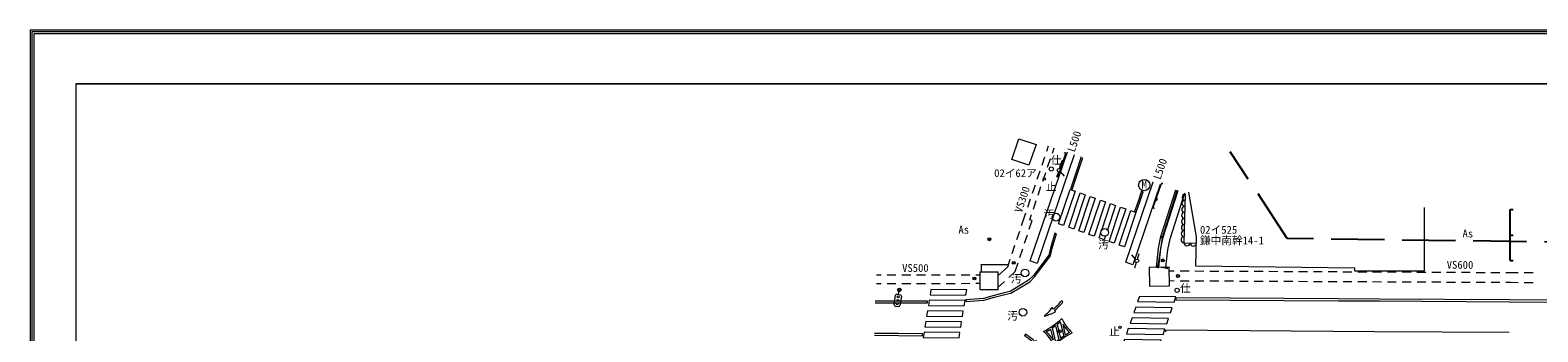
# Model space of a CAD drawing. Units: millimetres, scale not verified, with parts at other scales. Extents: x -230877 to 402150, y -278660 to 231169.
# Drawn here: x -204150 to -76816, y 117537 to 143030 of the extents above; entities that cross this region are included whole.
import ezdxf
from ezdxf.enums import TextEntityAlignment as Align

# ---------------------------------------------------------------- set-up
doc = ezdxf.new("R2010")
doc.units = ezdxf.units.MM
doc.header["$LTSCALE"] = 1500
doc.linetypes.add('DASHED3', pattern=[4, 3, -1])
doc.layers.add('0-0_通り芯', color=7, linetype='Continuous')
for name, color, linetype, lineweight in [('0-2_二次部材', 7, 'Continuous', 18), ('0-8_寸法線', 7, 'Continuous', 13), ('0-A_22260', 7, 'Continuous', 18), ('1-2_34010', 3, 'DASHED3', 25), ('F-0', 7, 'Continuous', 18)]:
    doc.layers.add(name, color=color, linetype=linetype, lineweight=lineweight)
doc.styles.add('ＭＳ ゴシック', font='')
doc.styles.get('ＭＳ ゴシック').set_extended_font_data('MS Gothic')

# ---------------------------------------------------------------- blocks, each defined once
blk = doc.blocks.new('~1297')
at = {"layer": '0-8_寸法線'}
blk.add_line((74285862000, -235234315500), (74288759454, -235236246625), dxfattribs=at)
blk = doc.blocks.new('~1213')
at = {"layer": '0-8_寸法線'}
blk.add_line((74303384375, -235229228528), (74291844000, -235238148000), dxfattribs=at)
blk = doc.blocks.new('~1212')
at = {"layer": '0-8_寸法線'}
blk.add_line((74302788091, -235228457001), (74291248500, -235237375500), dxfattribs=at)
blk = doc.blocks.new('~1211')
at = {"layer": '0-8_寸法線'}
blk.add_line((74309761500, -235237615500), (74301271500, -235244188500), dxfattribs=at)
blk = doc.blocks.new('~1210')
at = {"layer": '0-8_寸法線'}
blk.add_line((74310358500, -235238386500), (74301868500, -235244959500), dxfattribs=at)
blk = doc.blocks.new('~1209')
at = {"layer": '0-8_寸法線'}
blk.add_lwpolyline([(74304202352, -235246860793), (74305749000, -235244997000), (74306832000, -235243918500), (74311674000, -235240041000)], dxfattribs=at)
blk = doc.blocks.new('~1208')
at = {"layer": '0-8_寸法線'}
blk.add_lwpolyline([(74305221093, -235247513132), (74306637000, -235245807000), (74307633000, -235244814000), (74312424000, -235240977000)], dxfattribs=at)
blk = doc.blocks.new('~1051')
at = {"layer": '0-8_寸法線'}
for p, q in [((74274087000, -235228135500), (74274560971, -235228447461)), ((74275187450, -235228859801), (74276127169, -235229478311)), ((74276753648, -235229890651), (74277693366, -235230509161)), ((74278319845, -235230921500), (74279259563, -235231540010)), ((74279886042, -235231952350), (74280825761, -235232570860)), ((74281452240, -235232983200), (74282391958, -235233601709)), ((74283018437, -235234014049), (74283958155, -235234632559)), ((74284584634, -235235044899), (74285058605, -235235356860))]:
    blk.add_line(p, q, dxfattribs=at)
blk = doc.blocks.new('~1050')
at = {"layer": '0-8_寸法線'}
for p, q in [((74273493000, -235229038500), (74273966016, -235229349833)), ((74274592495, -235229762173), (74275532214, -235230380683)), ((74276158693, -235230793022), (74277098411, -235231411532)), ((74277724890, -235231823872), (74278664608, -235232442382)), ((74279291087, -235232854722), (74280230806, -235233473231)), ((74280857285, -235233885571), (74281797003, -235234504081)), ((74282423482, -235234916421), (74283363200, -235235534931)), ((74283989679, -235235947270), (74284462696, -235236258603))]:
    blk.add_line(p, q, dxfattribs=at)
blk = doc.blocks.new('~1049')
at = {"layer": '0-8_寸法線'}
for p, q in [((74293415402, -235233968549), (74294322000, -235233258000)), ((74291939650, -235235125175), (74292825101, -235234431200)), ((74290463899, -235236281800), (74291349350, -235235587825)), ((74286069690, -235237907895), (74287147844, -235237739363))]:
    blk.add_line(p, q, dxfattribs=at)
blk.add_lwpolyline([(74287888846, -235237623532), (74288967000, -235237455000), (74289873598, -235236744451)], dxfattribs=at)
blk = doc.blocks.new('~1048')
at = {"layer": '0-8_寸法線'}
for p, q in [((74292859456, -235233032300), (74293654500, -235232409000)), ((74289908279, -235235345967), (74290793632, -235234651867)), ((74291383868, -235234189133), (74292269221, -235233495033))]:
    blk.add_line(p, q, dxfattribs=at)
blk.add_lwpolyline([(74286874818, -235236689558), (74288523000, -235236432000), (74289318044, -235235808700)], dxfattribs=at)
blk = doc.blocks.new('~1047')
at = {"layer": '0-8_寸法線'}
for p, q in [((74301186766, -235227519406), (74301735000, -235227094500)), ((74298222773, -235229816632), (74299111971, -235229127464)), ((74299704769, -235228668019), (74300593967, -235227978851)), ((74295258780, -235232113857), (74296147978, -235231424690)), ((74296740776, -235230965245), (74297629974, -235230276077)), ((74294117747, -235232998208), (74294665981, -235232573303))]:
    blk.add_line(p, q, dxfattribs=at)
blk = doc.blocks.new('~1046')
at = {"layer": '0-8_寸法線'}
for p, q in [((74299243476, -235228076196), (74300132589, -235227386919)), ((74300725331, -235226927401), (74301276000, -235226500500)), ((74297761621, -235229224991), (74298650734, -235228535714)), ((74294797911, -235231522581), (74295687024, -235230833304)), ((74296279766, -235230373786), (74297168879, -235229684509)), ((74293654500, -235232409000), (74294205169, -235231982099))]:
    blk.add_line(p, q, dxfattribs=at)
blk = doc.blocks.new('~1045')
at = {"layer": '0-8_寸法線'}
for p, q in [((74304634276, -235249187224), (74305152555, -235249533335)), ((74305776263, -235249949854), (74306711826, -235250574632)), ((74307335534, -235250991151), (74308271097, -235251615929)), ((74308894805, -235252032448), (74309830367, -235252657226)), ((74310454076, -235253073745), (74311389638, -235253698523)), ((74312013347, -235254115042), (74312948909, -235254739820)), ((74313572617, -235255156339), (74314508180, -235255781117)), ((74315131888, -235256197636), (74316067451, -235256822414)), ((74316691159, -235257238933), (74317626722, -235257863711)), ((74318250430, -235258280230), (74319185992, -235258905008)), ((74319809701, -235259321527), (74320745263, -235259946305)), ((74321368972, -235260362824), (74322304534, -235260987602)), ((74322928242, -235261404121), (74323863805, -235262028899)), ((74324487513, -235262445418), (74325423076, -235263070197)), ((74326046784, -235263486715), (74326982347, -235264111494)), ((74327606055, -235264528012), (74328541617, -235265152791)), ((74329165326, -235265569309), (74330100888, -235266194088)), ((74330724597, -235266610606), (74331660159, -235267235385)), ((74332283867, -235267651903), (74333219430, -235268276682)), ((74333843138, -235268693200), (74334778701, -235269317979)), ((74335402409, -235269734497), (74336337972, -235270359276)), ((74336961680, -235270775794), (74337897242, -235271400573)), ((74338520951, -235271817091), (74339456513, -235272441870)), ((74342011602, -235274149528), (74342946753, -235274774921))]:
    blk.add_line(p, q, dxfattribs=at)
blk.add_lwpolyline([(74340080222, -235272858388), (74340598500, -235273204500), (74341388167, -235273732599)], dxfattribs=at)
blk = doc.blocks.new('~1044')
at = {"layer": '0-8_寸法線'}
for p, q in [((74305305638, -235248138775), (74305833986, -235248491611)), ((74306457694, -235248908130), (74307393257, -235249532908)), ((74308016965, -235249949427), (74308952527, -235250574205)), ((74309576236, -235250990724), (74310511798, -235251615502)), ((74311135507, -235252032021), (74312071069, -235252656799)), ((74312694777, -235253073318), (74313630340, -235253698096)), ((74314254048, -235254114615), (74315189611, -235254739393)), ((74315813319, -235255155912), (74316748882, -235255780690)), ((74317372590, -235256197209), (74318308153, -235256821987)), ((74318931861, -235257238506), (74319867423, -235257863284)), ((74320491132, -235258279803), (74321426694, -235258904581)), ((74322050403, -235259321100), (74322985965, -235259945878)), ((74323609673, -235260362397), (74324545236, -235260987175)), ((74325168944, -235261403694), (74326104507, -235262028472)), ((74326728215, -235262444991), (74327663778, -235263069769)), ((74328287486, -235263486288), (74329223048, -235264111066)), ((74329846757, -235264527585), (74330782319, -235265152363)), ((74331406028, -235265568882), (74332341590, -235266193660)), ((74332965298, -235266610179), (74333900861, -235267234957)), ((74334524569, -235267651476), (74335460132, -235268276254)), ((74336083840, -235268692773), (74337019403, -235269317551)), ((74337643111, -235269734070), (74338578673, -235270358848)), ((74339202382, -235270775367), (74340137944, -235271400145)), ((74342703635, -235273114851), (74343638797, -235273740229))]:
    blk.add_line(p, q, dxfattribs=at)
blk.add_lwpolyline([(74340761653, -235271816664), (74341290000, -235272169500), (74342080194, -235272697933)], dxfattribs=at)
blk = doc.blocks.new('~914')
at = {"layer": '0-8_寸法線'}
blk.add_lwpolyline([(74297851500, -235227183000), (74296441500, -235225357500), (74298639000, -235223661000), (74300047500, -235225488000)], close=True, dxfattribs=at)
blk = doc.blocks.new('~841')
at = {"layer": '0-8_寸法線'}
blk.add_lwpolyline([(74336686110, -235259245545), (74332228500, -235265980500), (74324906395, -235261134278), (74325124500, -235260813000), (74308444500, -235249489500), (74310573000, -235246435500), (74312890516, -235241182830)], dxfattribs=at)
blk = doc.blocks.new('~781')
at = {"layer": '0-8_寸法線'}
blk.add_lwpolyline([(74312341500, -235241136000), (74308818000, -235246195500), (74310101746, -235247111662)], dxfattribs=at)
for centre, radius, start, end in [((74311249012, -235242723087), 385488, 56.70512, 233.58719), ((74311689450, -235242090650), 385488, 56.70512, 233.58719), ((74312129887, -235241458212), 385488, 56.70512, 233.58719), ((74309927700, -235244620400), 385488, 56.70512, 233.58719), ((74310368137, -235243987962), 385488, 56.70512, 233.58719), ((74310808575, -235243355525), 385488, 56.70512, 233.58719), ((74309046825, -235245885275), 385488, 56.70512, 233.58719), ((74309150427, -235246408440), 394780, 147.35785, 321.61407), ((74309487262, -235245252837), 385488, 56.70512, 233.58719), ((74309792299, -235246866521), 394780, 147.35785, 321.61407)]:
    blk.add_arc(centre, radius, start, end, dxfattribs=at)
blk = doc.blocks.new('~776')
at = {"layer": '0-8_寸法線'}
for p, q in [((74311573031, -235240324749), (74307000469, -235244023251)), ((74306837808, -235244177680), (74304450192, -235246834820)), ((74304461180, -235246990814), (74305155820, -235247573686))]:
    blk.add_line(p, q, dxfattribs=at)
for centre, radius in [((74311660500, -235240254000), 112500), ((74311660500, -235240254000), 90000), ((74311660500, -235240254000), 75000), ((74306913000, -235244094000), 112500), ((74306913000, -235244094000), 90000), ((74306913000, -235244094000), 75000), ((74304375000, -235246918500), 112500), ((74304375000, -235246918500), 90000), ((74304375000, -235246918500), 75000), ((74305242000, -235247646000), 112500), ((74305242000, -235247646000), 90000), ((74305242000, -235247646000), 75000)]:
    blk.add_circle(centre, radius, dxfattribs=at)
blk = doc.blocks.new('~662')
at = {"layer": '0-8_寸法線', "lineweight": 25}
for p, q in [((74342056500, -235270866000), (74345634000, -235265473500)), ((74345634000, -235265473500), (74345946486, -235265680810)), ((74345634000, -235265473500), (74345946486, -235265680810)), ((74343845250, -235268169750), (74344157736, -235268377060)), ((74342056500, -235270866000), (74342368986, -235271073310))]:
    blk.add_line(p, q, dxfattribs=at)
blk = doc.blocks.new('CenterLine~613')
at = {"layer": '0-8_寸法線'}
for points in [[(74269643939, -235234342664), (74272166939, -235236050414), (74274689939, -235237758164), (74274816061, -235237571836)], [(74274816061, -235237571836), (74272293061, -235235864086), (74269770061, -235234156336)]]:
    blk.add_lwpolyline(points, dxfattribs=at)
blk = doc.blocks.new('CenterLine~612')
at = {"layer": '0-8_寸法線'}
for points in [[(74271993979, -235231002860), (74274757729, -235232829110), (74277521479, -235234655360), (74277645521, -235234467640)], [(74277645521, -235234467640), (74274881771, -235232641390), (74272118021, -235230815140)]]:
    blk.add_lwpolyline(points, dxfattribs=at)
blk = doc.blocks.new('Crosswalk~611')
at = {"layer": '0-8_寸法線'}
for points in [[(74277424235, -235234971820), (74281184735, -235237517320), (74281646846, -235237015022), (74277886346, -235234469522)], [(74278348389, -235233967298), (74282108889, -235236512798), (74282571000, -235236010500), (74278810500, -235233465000)], [(74275575926, -235236980865), (74279336426, -235239526365), (74279798537, -235239024067), (74276038037, -235236478567)], [(74276500081, -235235976343), (74280260581, -235238521843), (74280722691, -235238019545), (74276962191, -235235474045)], [(74273727617, -235238989910), (74277488117, -235241535410), (74277950228, -235241033112), (74274189728, -235238487612)], [(74274651772, -235237985388), (74278412272, -235240530888), (74278874383, -235240028590), (74275113883, -235237483090)], [(74271879309, -235240998955), (74275639809, -235243544455), (74276101919, -235243042157), (74272341419, -235240496657)], [(74272803463, -235239994433), (74276563963, -235242539933), (74277026074, -235242037635), (74273265574, -235239492135)], [(74270031000, -235243008000), (74273791500, -235245553500), (74274253611, -235245051202), (74270493111, -235242505702)], [(74270955154, -235242003478), (74274715654, -235244548978), (74275177765, -235244046680), (74271417265, -235241501180)]]:
    blk.add_lwpolyline(points, close=True, dxfattribs=at)
blk = doc.blocks.new('~610')
at = {"layer": '0-8_寸法線'}
blk.add_line((74302530000, -235228492500), (74300191500, -235230330000), dxfattribs=at)
for centre, radius, start, end in [((74301645412, -235229187574), 150000, 38.15885, 218.15885), ((74301645412, -235229187574), 120000, 38.15885, 218.15885), ((74301645412, -235229187574), 90000, 38.15885, 218.15885), ((74301645412, -235229187574), 75000, 38.15885, 218.15885), ((74302483662, -235228433527), 75000, 308.15885, 128.15885), ((74300145162, -235230271027), 75000, 128.15885, 308.15885)]:
    blk.add_arc(centre, radius, start, end, dxfattribs=at)
blk = doc.blocks.new('Crosswalk~609')
at = {"layer": '0-8_寸法線'}
blk.add_line((74304208243, -235237462593), (74301630877, -235239485295), dxfattribs=at)
for points in [[(74300919728, -235233139780), (74297309228, -235235973280), (74296900500, -235235436000), (74300511000, -235232602500)], [(74301741856, -235234220483), (74298131356, -235237053983), (74297722629, -235236516703), (74301333129, -235233683203)], [(74302563985, -235235301187), (74298953485, -235238134687), (74298544757, -235237597407), (74302155257, -235234763907)], [(74303386114, -235236381890), (74299775614, -235239215390), (74299366886, -235238678110), (74302977386, -235235844610)], [(74305030371, -235238543297), (74301419871, -235241376797), (74301011144, -235240839517), (74304621644, -235238006017)], [(74305852500, -235239624000), (74302242000, -235242457500), (74301833272, -235241920220), (74305443772, -235239086720)]]:
    blk.add_lwpolyline(points, close=True, dxfattribs=at)
for points in [[(74301013187, -235239112007), (74303799515, -235236925313), (74304208243, -235237462593)], [(74300949019, -235240020414), (74300597743, -235240296093), (74300189015, -235239758813), (74300733254, -235239331698)]]:
    blk.add_lwpolyline(points, dxfattribs=at)
blk = doc.blocks.new('CenterLine~608')
at = {"layer": '0-8_寸法線'}
for points in [[(74303948065, -235229937868), (74302270287, -235231271146), (74300592509, -235232604424), (74300732491, -235232780576)], [(74300732491, -235232780576), (74302410270, -235231447299), (74304088048, -235230114021)]]:
    blk.add_lwpolyline(points, dxfattribs=at)
blk = doc.blocks.new('CenterLine~607')
at = {"layer": '0-8_寸法線'}
blk.add_lwpolyline([(74305927222, -235239618570), (74306997472, -235238792820), (74308067722, -235237967070), (74307930278, -235237788930), (74306860028, -235238614680), (74305789778, -235239440430)], close=True, dxfattribs=at)
blk = doc.blocks.new('CenterLine~606')
at = {"layer": '0-8_寸法線'}
blk.add_lwpolyline([(74295831299, -235236165104), (74294322968, -235237442810), (74293684964, -235238057412), (74292003351, -235238646927), (74290630815, -235239128091), (74289784834, -235239318567), (74288331394, -235239264847), (74287027239, -235239216645), (74286312794, -235238930479), (74285075152, -235238516491), (74283734590, -235238068076), (74283245478, -235237789237), (74281791815, -235236994434), (74281697185, -235237198566), (74283160290, -235237998532), (74283653120, -235238277567), (74285001848, -235238730509), (74286264265, -235239154466), (74286993815, -235239444855), (74288324606, -235239494153), (74289813700, -235239549315), (74290681491, -235239357030), (74292086649, -235238861073), (74293784170, -235238261925), (74294429962, -235237644655), (74295953701, -235236353896)], close=True, dxfattribs=at)
blk = doc.blocks.new('~605')
at = {"layer": '0-8_寸法線'}
for p, q in [((74285680500, -235244802000), (74285474985, -235244893590)), ((74290388850, -235244080670), (74290362425, -235243857356)), ((74290415294, -235244304137), (74290441759, -235244527607)), ((74291902500, -235244001000), (74291836121, -235243786014)), ((74285940450, -235246295288), (74285721893, -235246348205)), ((74286159157, -235246242334), (74286377864, -235246189358)), ((74288683773, -235246000584), (74288202637, -235247317856)), ((74288935177, -235246001547), (74288294350, -235247756027)), ((74289444707, -235245985068), (74288818311, -235247700038)), ((74289702972, -235245967246), (74289076576, -235247682215)), ((74290226933, -235245911256), (74289586106, -235247665736)), ((74290318646, -235246349427), (74289837510, -235247666699))]:
    blk.add_line(p, q, dxfattribs=at)
for centre, radius, start, end in [((74278839080, -235247875267), 7500000, 12.57541, 24.19032), ((74287933607, -235236761523), 7500000, 277.44216, 288.89546), ((74291236074, -235237069788), 7500000, 251.89233, 263.92048), ((74289623498, -235236619823), 7500000, 275.85705, 287.15852), ((74289668661, -235236841394), 7500000, 275.71332, 287.32823), ((74278624492, -235247946579), 7500000, 12.71915, 24.02061), ((74278967086, -235249607435), 7500000, 14.30426, 25.75755), ((74278878563, -235246291793), 7500000, 348.75443, 0.78257), ((74288850716, -235235634880), 10185867, 264.00281, 279.99929), ((74282916571, -235247138138), 5059814, 350.1816, 15.74647), ((74288849146, -235235499649), 10502238, 265.76581, 269.09776), ((74282993139, -235247138775), 5212576, 358.03118, 12.92081), ((74288849903, -235235479304), 10522588, 270.46433, 273.24045), ((74288856474, -235235565901), 10435733, 274.65268, 277.54609), ((74295528144, -235246528508), 5212576, 178.03118, 192.92081), ((74295604665, -235246530571), 5059725, 170.16168, 195.72616), ((74289670726, -235258032148), 10185873, 84.00625, 99.99824), ((74289664809, -235258101382), 10435733, 94.65268, 97.54609), ((74289671380, -235258187979), 10522588, 90.46433, 93.24045), ((74289672137, -235258167635), 10502238, 85.76581, 89.09776)]:
    blk.add_arc(centre, radius, start, end, dxfattribs=at)
blk = doc.blocks.new('~604')
at = {"layer": '0-8_寸法線'}
blk.add_line((74308053000, -235240321500), (74310577500, -235238373000), dxfattribs=at)
for centre, radius, start, end in [((74310623325, -235238432372), 75000, 307.66225, 127.66225), ((74308098825, -235240380872), 75000, 127.66225, 307.66225), ((74308943580, -235239634119), 150000, 217.66225, 37.66225), ((74308943580, -235239634119), 120000, 217.66225, 37.66225), ((74308943580, -235239634119), 90000, 217.66225, 37.66225), ((74308943580, -235239634119), 75000, 217.66225, 37.66225)]:
    blk.add_arc(centre, radius, start, end, dxfattribs=at)
blk = doc.blocks.new('~603')
at = {"layer": '0-8_寸法線'}
blk.add_lwpolyline([(74304456971, -235247023835), (74305999168, -235245171255), (74307032191, -235244142525), (74311861523, -235240275169)], dxfattribs=at)
blk = doc.blocks.new('Crosswalk~602')
at = {"layer": '0-8_寸法線'}
for points in [[(74301907790, -235253128026), (74298082790, -235250510526), (74297520921, -235250943948), (74301345921, -235253561448)], [(74303049895, -235252247013), (74299224895, -235249629513), (74298663026, -235250062935), (74302488026, -235252680435)], [(74304192000, -235251366000), (74300367000, -235248748500), (74299805131, -235249181922), (74303630131, -235251799422)], [(74299623579, -235254890052), (74295798579, -235252272552), (74295236710, -235252705974), (74299061710, -235255323474)], [(74300765684, -235254009039), (74296940684, -235251391539), (74296378816, -235251824961), (74300203816, -235254442461)], [(74297339369, -235256652078), (74293514369, -235254034578), (74292952500, -235254468000), (74296777500, -235257085500)], [(74298481474, -235255771065), (74294656474, -235253153565), (74294094605, -235253586987), (74297919605, -235256204487)]]:
    blk.add_lwpolyline(points, close=True, dxfattribs=at)
blk = doc.blocks.new('CenterLine~424')
at = {"layer": '0-8_寸法線'}
blk.add_lwpolyline([(74336921663, -235278412068), (74322796560, -235268937525), (74318385930, -235265976420), (74300767199, -235254143592), (74300641801, -235254330408)], dxfattribs=at)
blk = doc.blocks.new('CenterLine~440')
at = {"layer": '0-8_寸法線'}
blk.add_lwpolyline([(74355913514, -235286157133), (74339249610, -235274995032), (74325521104, -235265799169), (74321235780, -235262929398), (74304100100, -235251455525), (74303974900, -235251642475), (74321110570, -235263116340), (74325395891, -235265986110), (74339124390, -235275181968), (74355788288, -235286344065)], dxfattribs=at)

msp = doc.modelspace()

# ---------------------------------------------------------------- linework, layer by layer
at = {"layer": '0-2_二次部材'}
msp.add_line((-200260, -138510), (-200260, 138510), dxfattribs=at)
for points in [[(-200260, 138510), (190260, 138510), (190260, -138510)], [(-200250, -138500), (-200250, 138500), (190250, 138500)]]:
    msp.add_lwpolyline(points, dxfattribs=at)
at = {"layer": '0-8_寸法線', "lineweight": 18}
for p, q in [((-117212, 131336), (-117063, 131813)), ((-117305, 131051), (-117466, 130577)), ((-117159, 131079), (-116833, 130700)), ((-119524, 126945), (-119733, 127015)), ((-119105, 123315), (-119720, 123526)), ((-110776, 123655), (-111102, 124034)), ((-110634, 123685), (-110485, 124162)), ((-123905, 122617), (-122405, 122617)), ((-123905, 121117), (-123905, 122617)), ((-123841, 123248), (-123844, 122617)), ((-122405, 121117), (-122405, 122617)), ((-111026, 123211), (-111642, 123420)), ((-110727, 123400), (-110891, 122927)), ((-109650, 123002), (-107950, 123026)), ((-109650, 123002), (-109627, 121402)), ((-107927, 121427), (-107950, 123026)), ((-130800, 120686), (-130752, 120999)), ((-123905, 121117), (-122405, 121117)), ((-109627, 121402), (-107927, 121427)), ((-131183, 119834), (-131062, 120625)), ((-131099, 119720), (-130802, 119674)), ((-130948, 120708), (-130651, 120663)), ((-130568, 120549), (-130688, 119758))]:
    msp.add_line(p, q, dxfattribs=at)
for centre, radius in [((-117905, 131295), 175), ((-117257, 131193), 150), ((-118501, 130446), 99.9), ((-110059, 129939), 475), ((-117514, 127227), 325), ((-113402, 125941), 325), ((-110678, 123542), 150), ((-120133, 122517), 325), ((-130739, 121081), 150), ((-130739, 121081), 83.3), ((-107283, 121051), 175), ((-130920, 119895), 83.3), ((-130875, 120191), 83.3), ((-130830, 120488), 83.3), ((-120308, 119196), 325), ((-112107, 117916), 99.9)]:
    msp.add_circle(centre, radius, dxfattribs=at)
for centre, radius, start, end in [((-131020, 119865), 166, 191.01771, 241.60975), ((-130931, 120566), 144, 96.84524, 155.78222), ((-130823, 119822), 150, 278.0928, 334.53466), ((-130705, 120535), 139, 5.62726, 67.00019)]:
    msp.add_arc(centre, radius, start, end, dxfattribs=at)
at = {"layer": '0-A_22260'}
for centre, radius in [((-123132, 125363), 125), ((-123132, 125363), 15), ((-108498, 123573), 125), ((-108498, 123573), 15), ((-121074, 123368), 125), ((-121074, 123368), 15), ((-107208, 122259), 125), ((-107208, 122259), 15), ((-124404, 122046), 125), ((-124404, 122046), 15), ((-117202, 117593), 125), ((-117202, 117593), 15)]:
    msp.add_circle(centre, radius, dxfattribs=at)
at = {"layer": '1-2_34010'}
msp.add_lwpolyline([(133091, 125428), (119997, 125043), (96217, 122829), (-97976, 125428), (-102789, 132745)], dxfattribs=at)
at = {"layer": 'F-0'}
for p, q in [((402150, 143030), (-204150, 143030)), ((-204000, 142880), (-204000, -278510)), ((402000, 142880), (-204000, 142880)), ((401850, 142730), (-203850, 142730))]:
    msp.add_line(p, q, dxfattribs=at)
for points in [[(-204150, 143030), (-204150, -278660), (402150, -278660)], [(-203850, 142730), (-203850, -278360), (401850, -278360)]]:
    msp.add_lwpolyline(points, dxfattribs=at)

# ---------------------------------------------------------------- block references
at = {"layer": '0-0_通り芯', "xscale": 0.0006666667, "yscale": 0.0006666667, "rotation": 33.45667}
for name in ['CenterLine~424', 'CenterLine~440', '~1044', '~1045', '~841', '~914', '~1212', '~1213', '~1046', '~1047', '~610', 'Crosswalk~609', 'CenterLine~608', '~1211', '~1210', '~604', '~1209', 'CenterLine~607', '~776', '~603', '~1208', '~781', '~662', '~1051', '~1049', '~1048', '~1050', 'CenterLine~606', '~1297', 'Crosswalk~611', 'CenterLine~612', 'Crosswalk~602', '~605', 'CenterLine~613']:
    msp.add_blockref(name, (-127899216, 103658197), dxfattribs=at)

# ---------------------------------------------------------------- texts
at = {"layer": '0-8_寸法線', "style": 'ＭＳ ゴシック'}
for s, rotation, p in [('L500', 71.157, (-115752, 132607)), ('L500', 71.204, (-108506, 130283)), ('VS300', 71.298, (-120222, 127493)), ('VS600', 359.721, (-84513, 122676)), ('VS500', 0.104, (-130504, 122403))]:
    msp.add_text(s, height=659.8, rotation=rotation, dxfattribs=at).set_placement(p, align=Align.BOTTOM_LEFT)
for s, height, p in [('仕', 660, (-117960, 131510)), ('02イ62ア', 659.8, (-122735, 130418)), ('止', 660, (-118365, 129272)), ('M', 660, (-110282, 129441)), ('汚', 660, (-118553, 126947)), ('As', 659.8, (-125750, 125640)), ('02イ525', 659.8, (-105352, 125631)), ('As', 659.8, (-83177, 125318)), ('汚', 660, (-113956, 124388)), ('鎌中南幹14-1', 659.8, (-105352, 124731)), ('汚', 660, (-121323, 121498)), ('仕', 660, (-107028, 120693)), ('汚', 660, (-121625, 118365)), ('止', 660, (-113021, 117046))]:
    msp.add_text(s, height=height, dxfattribs=at).set_placement(p, align=Align.BOTTOM_LEFT)

doc.saveas('drawing.dxf')
